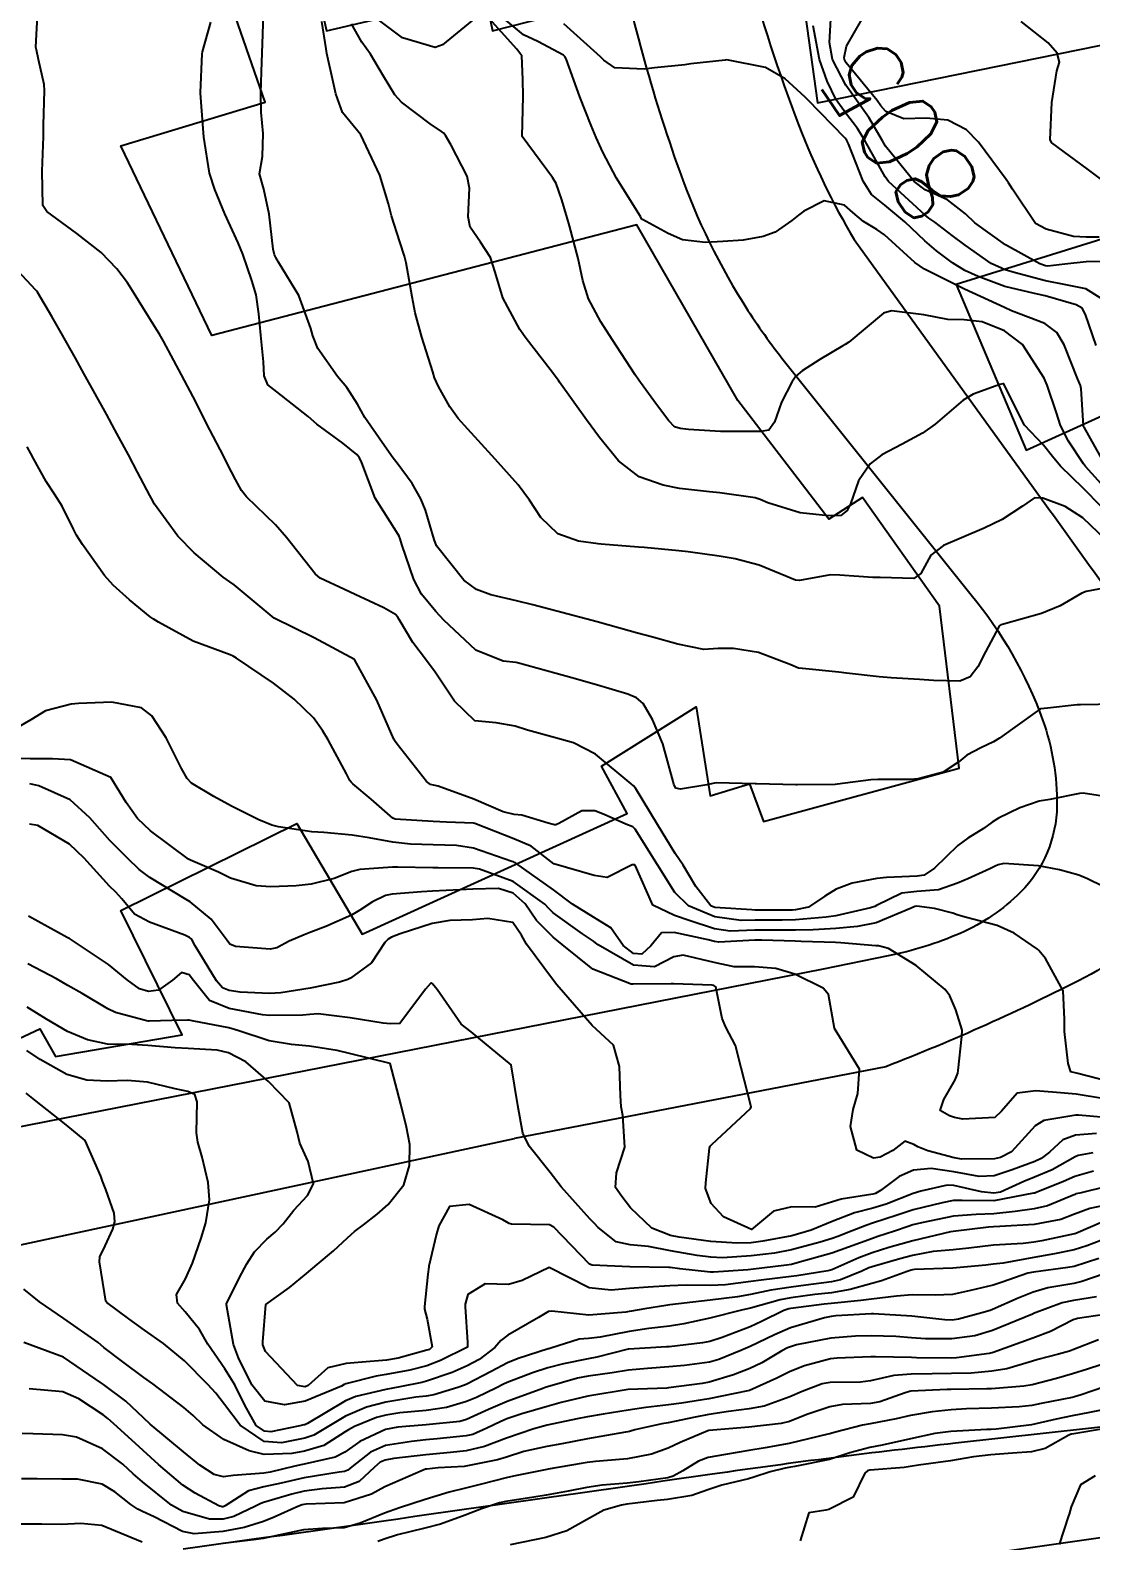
# Model space of a CAD drawing. Header units: metres. Extents: x 307586 to 320046, y 7427249 to 7434250.
# Drawn here: x 318493.7 to 318546.2, y 7430230.3 to 7430305.1 of the extents above; entities that cross this region are included whole.
import ezdxf
from ezdxf.enums import TextEntityAlignment as Align

# ---------------------------------------------------------------- set-up
doc = ezdxf.new("R2010")
doc.units = ezdxf.units.M
doc.header["$MEASUREMENT"] = 0
for name, color, linetype in [('Cotas', 45, 'Continuous'), ('Curvas de Nivel 1m', 11, 'Continuous'), ('Curvas de Nivel 5m', 15, 'Continuous'), ('Edificações', 30, 'Continuous'), ('Vias Primárias', 230, 'Continuous')]:
    doc.layers.add(name, color=color, linetype=linetype)
doc.styles.add('Style-STANDARD', font='STANDARD.shx')

msp = doc.modelspace()

# ---------------------------------------------------------------- linework, layer by layer
at = {"layer": 'Curvas de Nivel 1m', "flags": 128}
for points, elevation in [([(318547.678, 7430267.019), (318545.865, 7430267.314), (318545.681, 7430267.297), (318544.205, 7430266.988), (318543.677, 7430266.905), (318542.721, 7430266.582), (318541.668, 7430266.064), (318541.346, 7430265.873), (318540.921, 7430265.557), (318540.15, 7430265.073), (318539.654, 7430264.716), (318538.488, 7430263.587), (318537.981, 7430263.252), (318537.637, 7430263.199), (318536.114, 7430263.136), (318535.635, 7430263.081), (318534.411, 7430262.853), (318533.627, 7430262.557), (318533.061, 7430262.209), (318532.26, 7430261.66), (318531.611, 7430261.523), (318531.454, 7430261.514), (318529.611, 7430261.519), (318529.443, 7430261.525), (318527.612, 7430261.639), (318527.406, 7430261.722), (318526.678, 7430262.679), (318526.039, 7430263.736), (318525.649, 7430264.311), (318524.765, 7430265.749), (318523.681, 7430267.563), (318523.586, 7430267.666), (318523.463, 7430267.763), (318521.705, 7430269.243), (318520.606, 7430269.801), (318519.715, 7430270.056), (318518.325, 7430270.436), (318517.721, 7430270.622), (318516.778, 7430270.794), (318515.723, 7430270.892), (318514.713, 7430271.87), (318513.754, 7430273.299), (318513.327, 7430273.887), (318512.651, 7430274.777), (318511.972, 7430275.907), (318511.904, 7430276.029), (318511.785, 7430276.166), (318511.209, 7430276.495), (318509.795, 7430277.155), (318509.26, 7430277.401), (318508.064, 7430277.956), (318507.806, 7430278.167), (318506.395, 7430279.974), (318505.839, 7430280.598), (318504.402, 7430281.995), (318504.159, 7430282.3), (318503.861, 7430282.847), (318503.47, 7430283.615), (318503.266, 7430284.016), (318502.599, 7430285.316), (318502.237, 7430286.027), (318501.909, 7430286.667), (318501.194, 7430288.037), (318500.29, 7430289.704), (318500.093, 7430290.049), (318499.955, 7430290.284), (318499.274, 7430291.369), (318498.846, 7430292.067), (318498.507, 7430292.6), (318497.985, 7430293.293), (318497.213, 7430294.088), (318496.007, 7430295.038), (318494.512, 7430296.123), (318494.326, 7430296.425), (318494.286, 7430298.126), (318494.352, 7430299.842), (318494.356, 7430300.126), (318494.351, 7430300.401), (318494.404, 7430302.125), (318494.386, 7430302.415), (318494.108, 7430303.665), (318493.998, 7430304.131), (318493.972, 7430304.275), (318494.073, 7430306.131)], 797), ([(318546.963, 7430277.488), (318546.003, 7430277.295), (318545.8, 7430277.214), (318544.715, 7430276.59), (318543.79, 7430276.205), (318541.917, 7430275.681), (318541.784, 7430275.64), (318541.727, 7430275.607), (318541.689, 7430275.551), (318541.019, 7430274.309), (318540.646, 7430273.561), (318540.256, 7430273.065), (318539.752, 7430272.855), (318538.445, 7430272.897), (318537.753, 7430272.933), (318536.353, 7430273.015), (318535.755, 7430273.078), (318534.132, 7430273.261), (318533.758, 7430273.302), (318531.948, 7430273.479), (318531.76, 7430273.508), (318531.385, 7430273.674), (318529.769, 7430274.285), (318528.53, 7430274.468), (318527.77, 7430274.468), (318527.075, 7430274.422), (318525.773, 7430274.698), (318524.469, 7430275.06), (318523.778, 7430275.235), (318523.365, 7430275.352), (318521.783, 7430275.79), (318519.788, 7430276.328), (318518.602, 7430276.639), (318517.793, 7430276.838), (318516.508, 7430277.141), (318515.798, 7430277.402), (318515.178, 7430277.866), (318513.828, 7430279.555), (318513.701, 7430279.882), (318513.28, 7430281.321), (318513.051, 7430281.892), (318512.62, 7430282.658), (318511.87, 7430283.66), (318511.677, 7430283.912), (318511.128, 7430284.674), (318510.268, 7430285.926), (318509.909, 7430286.573), (318509.379, 7430287.4), (318508.92, 7430287.945), (318507.944, 7430289.345), (318507.69, 7430289.963), (318507.591, 7430290.33), (318507.009, 7430291.97), (318505.989, 7430293.61), (318505.855, 7430293.846), (318505.803, 7430293.983), (318505.724, 7430294.257), (318505.538, 7430295.987), (318505.273, 7430297.229), (318505.05, 7430297.995), (318505.201, 7430298.847), (318505.239, 7430299.993), (318505.142, 7430301.053), (318505.118, 7430301.995), (318505.156, 7430303.047), (318505.188, 7430303.994), (318505.222, 7430304.898), (318505.244, 7430305.993)], 799), ([(318515.937, 7430305.863), (318514.128, 7430304.385), (318513.765, 7430304.255), (318512.131, 7430304.724), (318510.55, 7430305.926)], 802), ([(318547.064, 7430282.289), (318545.981, 7430283.499), (318545.884, 7430283.623), (318545.126, 7430284.743), (318544.742, 7430285.517), (318544.544, 7430286.155), (318544.073, 7430287.528), (318543.928, 7430287.863), (318542.847, 7430289.541), (318541.959, 7430290.208), (318540.858, 7430290.667), (318539.965, 7430290.763), (318539.155, 7430290.772), (318537.967, 7430291.009), (318536.373, 7430291.212), (318535.968, 7430291.092), (318534.247, 7430289.646), (318534.069, 7430289.53), (318533.95, 7430289.463), (318532.807, 7430288.794), (318531.931, 7430288.235), (318531.629, 7430287.971), (318531.432, 7430287.675), (318530.919, 7430286.673), (318530.567, 7430285.683), (318530.293, 7430285.292), (318529.898, 7430285.222), (318529.432, 7430285.23), (318527.898, 7430285.223), (318526.302, 7430285.332), (318525.899, 7430285.367), (318525.617, 7430285.461), (318525.328, 7430285.749), (318524.721, 7430286.567), (318523.922, 7430287.661), (318523.846, 7430287.771), (318523.665, 7430288.034), (318522.525, 7430289.784), (318521.962, 7430290.664), (318521.356, 7430291.796), (318521.077, 7430292.709), (318520.838, 7430293.802), (318520.404, 7430295.421), (318520.293, 7430295.807), (318520.032, 7430296.697), (318519.744, 7430297.518), (318519.574, 7430297.817), (318518.073, 7430299.84), (318518.111, 7430301.84), (318518.105, 7430302.673), (318518.051, 7430303.841), (318517.797, 7430304.172), (318516.285, 7430305.859)], 802), ([(318547.008, 7430283.489), (318545.902, 7430285.443), (318545.88, 7430285.478), (318545.874, 7430285.5), (318545.759, 7430287.34), (318545.725, 7430287.503), (318545.582, 7430287.851), (318544.912, 7430289.516), (318544.561, 7430290.123), (318543.963, 7430290.572), (318542.305, 7430291.211), (318541.971, 7430291.366), (318541.574, 7430291.554), (318539.984, 7430292.279), (318538.621, 7430292.963), (318537.998, 7430293.274), (318537.525, 7430293.605), (318536.016, 7430294.962), (318535.634, 7430295.241), (318534.982, 7430295.636), (318534.452, 7430296.069), (318534.031, 7430296.442), (318533.036, 7430296.657), (318532.028, 7430296.141), (318531.754, 7430295.944), (318531.433, 7430295.676), (318530.601, 7430295.1), (318530.015, 7430294.885), (318529.02, 7430294.712), (318528.012, 7430294.637), (318527.147, 7430294.593), (318526.013, 7430294.725), (318525.3, 7430295.035), (318524.023, 7430295.73), (318523.987, 7430295.77), (318523.922, 7430295.873), (318522.741, 7430297.783), (318522.062, 7430299.071), (318521.734, 7430299.793), (318521.483, 7430300.391), (318520.918, 7430301.802), (318520.242, 7430303.687), (318520.179, 7430303.809), (318520.123, 7430303.868), (318518.845, 7430304.544), (318518.133, 7430304.879), (318516.954, 7430305.852)], 803), ([(318547.506, 7430271.713), (318545.736, 7430271.691), (318545.557, 7430271.68), (318544.09, 7430271.516), (318543.762, 7430271.49), (318543.732, 7430271.476), (318543.586, 7430271.377), (318541.718, 7430270.038), (318541.419, 7430269.85), (318540.795, 7430269.559), (318540.09, 7430269.184), (318539.702, 7430268.853), (318538.922, 7430268.354), (318537.689, 7430268.015), (318537.314, 7430267.978), (318535.688, 7430267.984), (318535.346, 7430267.965), (318533.685, 7430267.752), (318533.581, 7430267.745), (318531.684, 7430267.721), (318531.632, 7430267.723), (318529.684, 7430267.77), (318529.606, 7430267.77), (318527.684, 7430267.822), (318527.596, 7430267.81), (318527.217, 7430267.725), (318525.918, 7430267.5), (318525.681, 7430267.558), (318525.583, 7430267.741), (318525.544, 7430267.883), (318525.039, 7430269.747), (318524.518, 7430270.959), (318524.058, 7430271.757), (318523.737, 7430272.032), (318523.295, 7430272.212), (318521.746, 7430272.671), (318520.529, 7430273.024), (318519.754, 7430273.241), (318517.843, 7430273.757), (318517.762, 7430273.774), (318517.13, 7430273.846), (318515.768, 7430274.394), (318514.179, 7430275.876), (318513.787, 7430276.306), (318513.076, 7430277.171), (318512.694, 7430277.897), (318512.103, 7430279.632), (318512.021, 7430279.907), (318511.968, 7430280.042), (318511.836, 7430280.25), (318510.787, 7430281.921), (318510.118, 7430283.68), (318510.003, 7430283.929), (318509.875, 7430284.086), (318509.183, 7430284.641), (318507.897, 7430285.597), (318507.473, 7430285.964), (318505.915, 7430287.192), (318505.468, 7430287.536), (318505.277, 7430287.99), (318505.247, 7430288.677), (318505.121, 7430289.992), (318505.019, 7430291.05), (318504.888, 7430291.996), (318504.681, 7430292.701), (318504.225, 7430294.007), (318504.001, 7430294.571), (318503.335, 7430296.017), (318502.834, 7430297.223), (318502.579, 7430298.025), (318502.29, 7430299.807), (318502.275, 7430300.028), (318502.137, 7430301.985), (318502.134, 7430302.03), (318502.206, 7430303.935), (318502.226, 7430304.029), (318502.65, 7430305.51)], 798), ([(318546.772, 7430281.491), (318545.867, 7430282.423), (318544.732, 7430283.517), (318544.348, 7430283.984), (318543.893, 7430284.545), (318542.96, 7430285.539), (318541.962, 7430287.51), (318541.946, 7430287.55), (318541.923, 7430287.582), (318541.882, 7430287.592), (318541.724, 7430287.552), (318540.41, 7430287.073), (318539.915, 7430286.776), (318538.533, 7430285.591), (318537.898, 7430285.139), (318536.898, 7430284.604), (318535.887, 7430284.067), (318535.301, 7430283.629), (318534.724, 7430282.784), (318534.338, 7430281.635), (318534.173, 7430281.313), (318533.847, 7430281.067), (318533.24, 7430281.042), (318531.848, 7430281.191), (318530.242, 7430281.686), (318529.855, 7430281.859), (318529.617, 7430281.933), (318527.86, 7430282.192), (318527.352, 7430282.233), (318525.863, 7430282.409), (318525.055, 7430282.563), (318523.871, 7430282.975), (318522.848, 7430283.78), (318521.894, 7430284.936), (318521.252, 7430285.797), (318519.921, 7430287.666), (318519.86, 7430287.748), (318519.817, 7430287.812), (318519.452, 7430288.295), (318518.269, 7430289.835), (318518.133, 7430290.016), (318517.957, 7430290.276), (318517.117, 7430291.849), (318516.724, 7430293.12), (318516.498, 7430293.855), (318516.01, 7430294.604), (318515.496, 7430295.346), (318515.389, 7430295.87), (318515.453, 7430297.284), (318515.342, 7430297.871), (318514.542, 7430299.406), (318514.273, 7430299.887), (318514.194, 7430300.008), (318514.075, 7430300.097), (318513.512, 7430300.462), (318512.089, 7430301.546), (318511.753, 7430301.913), (318511.197, 7430302.828), (318510.546, 7430303.926), (318510.129, 7430304.523), (318509.617, 7430305.42)], 801), ([(318546.504, 7430289.494), (318545.968, 7430291.03), (318545.81, 7430291.342), (318545.515, 7430291.507), (318543.979, 7430291.945), (318543.45, 7430292.066), (318541.986, 7430292.413), (318540.653, 7430292.903), (318539.998, 7430293.211), (318539.394, 7430293.579), (318538.601, 7430294.183), (318538.014, 7430294.676), (318537.033, 7430295.61), (318536.031, 7430296.434), (318535.369, 7430296.963), (318534.957, 7430297.636), (318534.235, 7430299.483), (318534.151, 7430299.649), (318534.123, 7430299.699), (318534.074, 7430299.758), (318532.208, 7430301.669), (318532.095, 7430301.79), (318531.095, 7430302.693), (318530.116, 7430303.257), (318528.207, 7430303.633), (318528.122, 7430303.631), (318526.418, 7430303.438), (318526.118, 7430303.4), (318524.626, 7430303.252), (318524.114, 7430303.179), (318522.662, 7430303.237), (318522.12, 7430303.624), (318521.941, 7430303.792), (318520.139, 7430305.424)], 804), ([(318547.814, 7430293.673), (318546.004, 7430293.63), (318544.959, 7430293.516), (318544.115, 7430293.414), (318544.001, 7430293.427), (318543.707, 7430293.533), (318542.012, 7430294.467), (318540.487, 7430295.565), (318540.027, 7430296.011), (318539.147, 7430296.696), (318538.039, 7430297.195), (318537.489, 7430297.606), (318536.069, 7430299.365), (318535.911, 7430299.622), (318535.237, 7430300.786), (318534.634, 7430301.642), (318534.104, 7430302.383), (318533.448, 7430303.657), (318533.29, 7430304.5), (318533.355, 7430305.658)], 806), ([(318546.65, 7430294.86), (318546.017, 7430294.861), (318545.387, 7430294.88), (318544.02, 7430295.256), (318543.492, 7430295.535), (318542.354, 7430297.233), (318542.161, 7430297.549), (318542.045, 7430297.716), (318540.668, 7430299.564), (318540.079, 7430300.166), (318539.157, 7430300.658), (318538.084, 7430300.751), (318536.982, 7430300.713), (318536.087, 7430301.073), (318535.836, 7430301.369), (318535.649, 7430301.627), (318534.121, 7430303.49), (318534.032, 7430303.651), (318534.012, 7430303.763), (318534.13, 7430304.31), (318534.89, 7430305.639)], 807), ([(318547.042, 7430297.49), (318546.054, 7430298.237), (318544.301, 7430299.527), (318544.218, 7430299.672), (318544.312, 7430301.527), (318544.551, 7430303.089), (318544.68, 7430303.522), (318544.58, 7430303.976), (318544.132, 7430304.482), (318542.785, 7430305.544)], 808), ([(318547.625, 7430262.303), (318546.068, 7430263.064), (318545.639, 7430263.237), (318544.692, 7430263.51), (318543.645, 7430263.713), (318541.927, 7430263.827), (318541.645, 7430263.757), (318541.503, 7430263.693), (318541.231, 7430263.554), (318540.139, 7430263.061), (318539.632, 7430262.851), (318538.693, 7430262.518), (318537.625, 7430262.437), (318536.883, 7430262.348), (318535.615, 7430261.738), (318535.538, 7430261.696), (318535.327, 7430261.623), (318533.609, 7430261.227), (318533.123, 7430261.162), (318531.607, 7430261.03), (318530.943, 7430261.013), (318529.606, 7430261.012), (318528.911, 7430261.006), (318527.608, 7430261.179), (318526.316, 7430261.733), (318525.623, 7430262.388), (318524.766, 7430263.749), (318523.661, 7430265.521), (318523.542, 7430265.643), (318523.21, 7430265.767), (318522.131, 7430266.246), (318521.669, 7430266.43), (318521.028, 7430266.437), (318519.884, 7430265.808), (318519.734, 7430265.737), (318519.662, 7430265.745), (318519.61, 7430265.758), (318519.361, 7430265.815), (318518.056, 7430266.223), (318517.667, 7430266.248), (318517.133, 7430266.381), (318515.674, 7430267.015), (318513.9, 7430267.659), (318513.681, 7430267.7), (318513.534, 7430267.735), (318513.335, 7430267.885), (318511.876, 7430269.742), (318511.748, 7430269.909), (318511.736, 7430269.932), (318511.714, 7430269.987), (318510.86, 7430271.919), (318509.753, 7430273.93), (318507.769, 7430275.01), (318505.783, 7430275.98), (318503.799, 7430277.622), (318503.578, 7430277.781), (318503.26, 7430278.008), (318501.821, 7430279.214), (318501.002, 7430280.038), (318499.849, 7430281.634), (318499.7, 7430281.901), (318499.617, 7430282.054), (318499.017, 7430283.215), (318498.565, 7430284.07), (318497.891, 7430285.317), (318497.468, 7430286.084), (318496.913, 7430287.09), (318496.357, 7430288.096), (318495.934, 7430288.853), (318495.221, 7430290.111), (318494.762, 7430290.919), (318494.062, 7430292.129), (318494.021, 7430292.177), (318493.974, 7430292.223), (318492.176, 7430294.148)], 796), ([(318546.811, 7430252.179), (318545.506, 7430252.393), (318544.54, 7430252.477), (318543.508, 7430252.553), (318542.593, 7430252.448), (318541.814, 7430251.545), (318541.49, 7430251.24), (318539.904, 7430251.151), (318539.49, 7430251.236), (318539.239, 7430251.323), (318538.768, 7430251.581), (318538.956, 7430252.123), (318539.516, 7430253.105), (318539.647, 7430253.442), (318539.664, 7430253.569), (318539.851, 7430255.256), (318539.859, 7430255.567), (318539.553, 7430256.581), (318539.257, 7430257.272), (318539.027, 7430257.578), (318537.58, 7430258.766), (318536.209, 7430259.614), (318535.715, 7430259.74), (318535.594, 7430259.752), (318533.856, 7430259.898), (318533.596, 7430259.908), (318531.889, 7430259.958), (318531.596, 7430259.97), (318529.939, 7430260.029), (318529.596, 7430260.029), (318527.803, 7430259.925), (318527.595, 7430259.952), (318527.285, 7430260.034), (318525.6, 7430260.399), (318524.965, 7430260.38), (318524.443, 7430259.751), (318524.004, 7430259.339), (318523.587, 7430259.357), (318523.073, 7430259.768), (318522.464, 7430260.639), (318521.607, 7430261.167), (318520.557, 7430261.801), (318519.624, 7430262.526), (318517.754, 7430263.838), (318517.684, 7430263.88), (318517.643, 7430263.898), (318517.557, 7430263.928), (318515.65, 7430264.577), (318514.81, 7430264.71), (318513.652, 7430264.747), (318512.542, 7430264.787), (318511.653, 7430264.882), (318510.486, 7430265.09), (318509.652, 7430265.219), (318508.245, 7430265.36), (318507.655, 7430265.399), (318505.999, 7430265.635), (318505.659, 7430265.729), (318505.017, 7430265.986), (318503.67, 7430266.667), (318502.799, 7430267.138), (318501.681, 7430267.809), (318501.464, 7430268.032), (318501.196, 7430268.529), (318500.427, 7430270.043), (318499.724, 7430271.147), (318499.209, 7430271.539), (318497.73, 7430271.811), (318496.083, 7430271.743), (318495.729, 7430271.711), (318494.447, 7430271.392), (318493.721, 7430270.94), (318492.351, 7430270.14)], 794), ([(318547.49, 7430251.196), (318545.635, 7430251.355), (318545.491, 7430251.355), (318543.911, 7430251.094), (318543.486, 7430250.82), (318542.308, 7430249.537), (318541.759, 7430249.255), (318541.467, 7430249.188), (318539.852, 7430249.181), (318539.468, 7430249.239), (318538.168, 7430249.59), (318537.669, 7430249.791), (318537.476, 7430249.903), (318537.023, 7430250.059), (318536.431, 7430249.61), (318535.808, 7430249.276), (318535.467, 7430249.217), (318534.641, 7430249.628), (318534.331, 7430250.785), (318534.458, 7430251.63), (318534.701, 7430252.432), (318534.775, 7430253.627), (318533.543, 7430255.64), (318533.249, 7430257.333), (318532.983, 7430257.649), (318531.573, 7430258.337), (318530.629, 7430258.628), (318529.578, 7430258.702), (318528.578, 7430258.705), (318527.581, 7430258.912), (318526.038, 7430259.284), (318525.585, 7430259.194), (318524.617, 7430258.71), (318523.578, 7430258.781), (318521.834, 7430259.786), (318521.7, 7430259.895), (318521.595, 7430259.976), (318521.06, 7430260.334), (318519.609, 7430261.379), (318519.391, 7430261.594), (318519.185, 7430261.816), (318517.629, 7430262.929), (318515.946, 7430263.549), (318515.639, 7430263.585), (318513.908, 7430263.608), (318513.639, 7430263.612), (318511.904, 7430263.641), (318511.639, 7430263.64), (318510.024, 7430263.531), (318509.628, 7430263.431), (318508.759, 7430263.078), (318507.621, 7430262.791), (318506.868, 7430262.72), (318505.62, 7430262.674), (318504.889, 7430262.718), (318503.624, 7430263.093), (318503.015, 7430263.397), (318501.632, 7430263.981), (318501.536, 7430264.031), (318499.654, 7430265.436), (318499.003, 7430266.06), (318498.45, 7430266.847), (318497.683, 7430268.08), (318495.696, 7430268.962), (318494.793, 7430269.012), (318493.696, 7430269.009), (318492.799, 7430269.031)], 793), ([(318546.52, 7430250.452), (318545.482, 7430250.359), (318544.846, 7430250.139), (318544.195, 7430249.513), (318543.784, 7430249.201), (318543.466, 7430249.062), (318542.349, 7430248.647), (318541.455, 7430248.341), (318540.703, 7430248.308), (318539.458, 7430248.554), (318538.334, 7430248.713), (318537.458, 7430248.625), (318536.745, 7430248.316), (318535.818, 7430247.616), (318535.579, 7430247.481), (318535.441, 7430247.446), (318533.875, 7430247.199), (318533.437, 7430247.064), (318532.579, 7430246.797), (318531.434, 7430246.812), (318530.518, 7430246.593), (318529.423, 7430245.69), (318528.035, 7430246.317), (318527.435, 7430246.978), (318527.153, 7430247.723), (318527.171, 7430247.999), (318527.356, 7430249.721), (318527.382, 7430249.812), (318527.475, 7430249.912), (318529.38, 7430251.692), (318529.413, 7430251.773), (318528.923, 7430253.699), (318528.637, 7430254.806), (318528.16, 7430255.711), (318527.972, 7430256.138), (318527.66, 7430257.719), (318527.564, 7430257.785), (318527.483, 7430257.802), (318525.565, 7430257.859), (318525.45, 7430257.856), (318523.564, 7430257.844), (318523.474, 7430257.852), (318521.575, 7430258.593), (318520.048, 7430259.805), (318519.597, 7430260.179), (318518.775, 7430260.993), (318518.215, 7430261.831), (318517.621, 7430262.354), (318516.894, 7430262.577), (318515.623, 7430262.553), (318514.973, 7430262.516), (318513.622, 7430262.453), (318513.088, 7430262.421), (318511.619, 7430262.3), (318511.297, 7430262.233), (318510.654, 7430261.92), (318510.025, 7430261.509), (318509.606, 7430261.257), (318508.348, 7430260.696), (318507.597, 7430260.413), (318507.265, 7430260.294), (318506.526, 7430259.971), (318505.914, 7430259.651), (318505.587, 7430259.571), (318503.867, 7430259.718), (318503.59, 7430259.828), (318503.458, 7430260.002), (318502.663, 7430261.073), (318501.612, 7430261.919), (318501.423, 7430262.032), (318499.624, 7430263.134), (318499.099, 7430263.53), (318498.526, 7430264.067), (318497.646, 7430264.97), (318496.654, 7430266.09), (318495.672, 7430266.978), (318494.117, 7430267.677), (318493.679, 7430267.769)], 792), ([(318546.339, 7430249.491), (318545.617, 7430249.352), (318545.47, 7430249.297), (318544.319, 7430248.652), (318543.454, 7430248.281), (318542.915, 7430248.064), (318541.757, 7430247.545), (318541.442, 7430247.488), (318540.824, 7430247.556), (318539.447, 7430247.871), (318539.13, 7430247.892), (318537.811, 7430247.594), (318537.442, 7430247.466), (318536.104, 7430246.946), (318535.434, 7430246.746), (318534.539, 7430246.522), (318533.427, 7430246.093), (318532.386, 7430245.656), (318531.42, 7430245.368), (318529.996, 7430245.105), (318529.416, 7430245.037), (318528.725, 7430245.009), (318527.417, 7430245.092), (318525.853, 7430245.302), (318525.419, 7430245.39), (318524.483, 7430245.749), (318523.433, 7430246.764), (318522.997, 7430247.325), (318522.691, 7430247.771), (318522.734, 7430248.49), (318523.159, 7430249.765), (318523.061, 7430251.339), (318522.98, 7430251.768), (318522.941, 7430252.329), (318522.894, 7430253.769), (318522.584, 7430254.824), (318521.543, 7430255.79), (318519.789, 7430257.808), (318519.567, 7430258.099), (318518.286, 7430259.83), (318518.028, 7430260.265), (318517.603, 7430260.898), (318516.366, 7430261.092), (318515.605, 7430261.04), (318514.48, 7430260.995), (318513.603, 7430260.844), (318512.024, 7430260.331), (318511.595, 7430260.168), (318511.426, 7430260.08), (318511.271, 7430259.913), (318510.598, 7430258.899), (318509.566, 7430258.141), (318509.426, 7430258.071), (318509.023, 7430257.938), (318507.56, 7430257.639), (318506.112, 7430257.42), (318505.557, 7430257.388), (318504.096, 7430257.456), (318503.558, 7430257.529), (318503.221, 7430257.667), (318502.924, 7430258.01), (318501.871, 7430259.743), (318501.713, 7430260.028), (318501.662, 7430260.098), (318501.594, 7430260.154), (318501.358, 7430260.27), (318499.602, 7430260.913), (318498.853, 7430261.309), (318498.226, 7430262.071), (318497.935, 7430262.395), (318497.619, 7430262.695), (318496.365, 7430264.093), (318495.643, 7430264.785), (318494.067, 7430265.705), (318493.658, 7430265.777)], 791), ([(318547.102, 7430247.829), (318545.695, 7430247.497), (318545.493, 7430247.449), (318545.442, 7430247.429), (318544.091, 7430246.859), (318543.435, 7430246.713), (318542.488, 7430246.589), (318541.432, 7430246.465), (318540.559, 7430246.431), (318539.431, 7430246.346), (318537.855, 7430246.022), (318537.426, 7430245.914), (318537.19, 7430245.838), (318536.52, 7430245.609), (318535.696, 7430245.341), (318535.419, 7430245.251), (318534.235, 7430244.812), (318533.412, 7430244.515), (318531.808, 7430244.065), (318531.406, 7430243.962), (318531.162, 7430243.916), (318529.403, 7430243.706), (318529.26, 7430243.692), (318527.543, 7430243.576), (318527.401, 7430243.575), (318525.874, 7430243.735), (318525.404, 7430243.802), (318525.34, 7430243.804), (318523.404, 7430243.833), (318521.533, 7430243.917), (318521.405, 7430243.969), (318519.637, 7430245.808), (318519.424, 7430245.926), (318517.544, 7430245.958), (318517.424, 7430245.981), (318517.108, 7430246.161), (318515.434, 7430246.921), (318514.474, 7430246.828), (318513.943, 7430245.875), (318513.824, 7430245.471), (318513.448, 7430243.88), (318513.438, 7430243.844), (318513.397, 7430243.48), (318513.221, 7430241.882), (318513.228, 7430241.738), (318513.367, 7430241.248), (318513.601, 7430239.878), (318513.479, 7430239.751), (318513.35, 7430239.703), (318511.931, 7430239.315), (318511.343, 7430239.224), (318510.144, 7430239.119), (318509.34, 7430239.052), (318508.441, 7430238.839), (318507.471, 7430237.958), (318507.322, 7430237.9), (318506.933, 7430237.964), (318505.348, 7430239.65), (318505.225, 7430239.981), (318505.212, 7430240.123), (318505.373, 7430241.98), (318506.538, 7430242.812), (318507.388, 7430243.513), (318507.904, 7430243.952), (318508.712, 7430244.632), (318509.413, 7430245.28), (318509.761, 7430245.583), (318510.208, 7430245.922), (318510.888, 7430246.455), (318511.433, 7430246.923), (318512.2, 7430247.899), (318512.486, 7430248.866), (318512.507, 7430249.894), (318512.339, 7430250.755), (318512.064, 7430251.901), (318511.523, 7430253.91), (318509.52, 7430254.417), (318508.91, 7430254.551), (318507.525, 7430254.774), (318506.635, 7430254.86), (318505.529, 7430255.038), (318503.983, 7430255.549), (318503.538, 7430255.682), (318501.712, 7430256.027), (318501.571, 7430256.057), (318501.543, 7430256.067), (318501.506, 7430256.068), (318500.714, 7430256.038), (318499.582, 7430256.01), (318499.542, 7430256.015), (318499.341, 7430256.053), (318497.921, 7430256.448), (318497.548, 7430256.615), (318496.266, 7430257.382), (318495.56, 7430257.778), (318494.992, 7430258.106), (318493.574, 7430258.844)], 789), ([(318547.438, 7430246.996), (318546.19, 7430246.738), (318545.432, 7430246.449), (318544.748, 7430246.188), (318543.427, 7430245.937), (318541.725, 7430245.845), (318541.426, 7430245.824), (318541.173, 7430245.805), (318539.423, 7430245.595), (318539.293, 7430245.572), (318537.418, 7430245.127), (318536.236, 7430244.79), (318535.412, 7430244.538), (318534.746, 7430244.29), (318533.403, 7430243.696), (318533.215, 7430243.643), (318531.668, 7430243.397), (318531.398, 7430243.361), (318529.901, 7430243.179), (318529.394, 7430243.109), (318528.145, 7430242.955), (318527.391, 7430242.916), (318526.195, 7430242.928), (318525.39, 7430242.906), (318524.311, 7430242.829), (318523.388, 7430242.759), (318522.481, 7430242.679), (318521.388, 7430242.8), (318519.403, 7430243.81), (318518.06, 7430243.163), (318517.39, 7430242.967), (318516.238, 7430243.004), (318515.382, 7430242.471), (318515.251, 7430241.985), (318515.24, 7430241.861), (318515.355, 7430240.11), (318515.366, 7430239.86), (318514.024, 7430239.192), (318513.339, 7430238.938), (318512.506, 7430238.722), (318511.332, 7430238.508), (318510.826, 7430238.42), (318509.324, 7430238.035), (318509.251, 7430238.004), (318509.121, 7430237.933), (318507.315, 7430237.192), (318506.286, 7430236.998), (318505.315, 7430237.18), (318504.681, 7430237.986), (318504.01, 7430239.327), (318503.769, 7430239.996), (318503.415, 7430241.957), (318503.421, 7430242), (318504.063, 7430243.317), (318504.432, 7430243.99), (318504.807, 7430244.58), (318505.411, 7430245.214), (318505.829, 7430245.564), (318506.219, 7430245.972), (318506.751, 7430246.646), (318507.437, 7430247.378), (318507.726, 7430247.956), (318507.459, 7430249.058), (318507.055, 7430249.964), (318506.922, 7430250.522), (318506.531, 7430251.97), (318505.503, 7430253.028), (318504.377, 7430253.991), (318503.52, 7430254.448), (318502.952, 7430254.578), (318501.522, 7430254.66), (318500.869, 7430254.69), (318499.524, 7430254.814), (318498.728, 7430254.859), (318497.525, 7430254.879), (318496.529, 7430255.089), (318495.534, 7430255.506), (318494.509, 7430256.11), (318493.549, 7430256.7)], 788), ([(318546.837, 7430246.077), (318545.493, 7430245.499), (318545.446, 7430245.477), (318545.423, 7430245.472), (318543.805, 7430245.13), (318543.418, 7430245.057), (318542.881, 7430244.991), (318541.417, 7430244.911), (318540.204, 7430244.773), (318539.414, 7430244.687), (318538.429, 7430244.6), (318537.411, 7430244.405), (318536.781, 7430244.234), (318535.405, 7430243.841), (318535.242, 7430243.784), (318534.898, 7430243.625), (318533.832, 7430243.2), (318533.395, 7430243.105), (318532.118, 7430242.933), (318531.39, 7430242.84), (318530.384, 7430242.684), (318529.385, 7430242.474), (318528.728, 7430242.354), (318527.38, 7430242.189), (318526.956, 7430242.147), (318525.376, 7430241.952), (318525.193, 7430241.925), (318524.15, 7430241.752), (318523.489, 7430241.641), (318523.372, 7430241.623), (318523.201, 7430241.593), (318521.37, 7430241.453), (318519.533, 7430241.646), (318519.371, 7430241.628), (318518.88, 7430241.329), (318517.359, 7430240.457), (318517.013, 7430240.186), (318516.717, 7430239.846), (318515.942, 7430239.256), (318515.339, 7430238.933), (318514.599, 7430238.602), (318513.327, 7430238.174), (318513.096, 7430238.114), (318512.003, 7430237.9), (318511.321, 7430237.767), (318509.824, 7430237.419), (318509.316, 7430237.206), (318507.424, 7430236.078), (318507.304, 7430236.02), (318507.256, 7430236.008), (318507.059, 7430235.962), (318505.608, 7430235.667), (318505.299, 7430235.693), (318504.897, 7430235.984), (318504.32, 7430236.982), (318503.827, 7430237.995), (318503.335, 7430238.791), (318502.501, 7430240.013), (318502.078, 7430240.737), (318501.369, 7430241.609), (318500.995, 7430242.034), (318500.949, 7430242.462), (318501.385, 7430243.248), (318501.734, 7430244.025), (318502.164, 7430245.266), (318502.401, 7430246.015), (318502.584, 7430247.163), (318502.503, 7430248.014), (318502.211, 7430249.269), (318502.006, 7430250.022), (318501.938, 7430250.484), (318501.97, 7430252.023), (318501.845, 7430252.374), (318501.498, 7430252.527), (318500.881, 7430252.654), (318499.502, 7430252.986), (318498.508, 7430253.07), (318497.503, 7430253.039), (318496.504, 7430253.088), (318495.506, 7430253.362), (318494.193, 7430254.113), (318493.519, 7430254.556)], 787), ([(318547.422, 7430245.41), (318546.037, 7430244.874), (318545.415, 7430244.675), (318544.445, 7430244.478), (318543.411, 7430244.296), (318541.894, 7430244.029), (318541.407, 7430243.965), (318541.032, 7430243.929), (318539.405, 7430243.767), (318537.508, 7430243.702), (318537.404, 7430243.687), (318537.336, 7430243.668), (318537.138, 7430243.603), (318535.865, 7430243.147), (318535.394, 7430243.006), (318534.311, 7430242.709), (318533.387, 7430242.56), (318532.571, 7430242.466), (318531.383, 7430242.311), (318530.846, 7430242.21), (318529.374, 7430241.788), (318529.294, 7430241.771), (318528.938, 7430241.697), (318527.369, 7430241.289), (318526.081, 7430241.018), (318525.365, 7430240.908), (318524.336, 7430240.777), (318523.362, 7430240.639), (318521.931, 7430240.354), (318521.358, 7430240.29), (318520.894, 7430240.259), (318519.488, 7430239.809), (318519.383, 7430239.779), (318519.352, 7430239.771), (318517.873, 7430239.304), (318517.341, 7430239.078), (318516.532, 7430238.651), (318515.325, 7430238.029), (318515.207, 7430237.979), (318514.876, 7430237.864), (318513.696, 7430237.5), (318513.318, 7430237.436), (318512.807, 7430237.376), (318511.315, 7430237.129), (318510.351, 7430236.881), (318509.308, 7430236.443), (318508.489, 7430235.942), (318507.754, 7430235.495), (318507.294, 7430235.344), (318506.138, 7430235.124), (318505.291, 7430235.19), (318504.094, 7430235.992), (318503.313, 7430237.018), (318502.892, 7430237.579), (318502.487, 7430238.013), (318501.34, 7430239.188), (318500.303, 7430240.041), (318499.36, 7430240.71), (318498.574, 7430241.271), (318497.493, 7430242.078), (318497.441, 7430242.147), (318497.378, 7430242.55), (318497.129, 7430244.083), (318497.149, 7430244.33), (318497.405, 7430244.879), (318497.792, 7430245.7), (318497.89, 7430246.073), (318497.846, 7430246.492), (318497.439, 7430247.674), (318497.276, 7430248.082), (318497.199, 7430248.33), (318496.422, 7430250.091), (318495.481, 7430250.874), (318493.911, 7430252.116), (318493.496, 7430252.437)], 786), ([(318546.897, 7430243.485), (318545.788, 7430243.106), (318545.396, 7430243.022), (318544.105, 7430242.8), (318543.389, 7430242.587), (318542.634, 7430242.281), (318541.376, 7430241.722), (318541.252, 7430241.674), (318540.845, 7430241.555), (318539.69, 7430241.247), (318539.369, 7430241.2), (318539.004, 7430241.21), (318537.371, 7430241.399), (318535.474, 7430241.517), (318535.372, 7430241.519), (318533.602, 7430241.407), (318533.37, 7430241.381), (318533.041, 7430241.316), (318531.364, 7430240.813), (318530.562, 7430240.477), (318529.355, 7430239.894), (318528.908, 7430239.697), (318527.81, 7430239.249), (318527.344, 7430239.124), (318526.115, 7430238.959), (318525.34, 7430238.878), (318524.284, 7430238.805), (318523.337, 7430238.714), (318522.518, 7430238.589), (318521.332, 7430238.417), (318520.809, 7430238.317), (318519.324, 7430237.891), (318519.263, 7430237.872), (318519.097, 7430237.813), (318517.316, 7430237.167), (318516.391, 7430236.771), (318515.307, 7430236.274), (318514.984, 7430236.185), (318513.304, 7430236.006), (318511.901, 7430235.901), (318511.301, 7430235.775), (318510.026, 7430235.189), (318509.284, 7430234.652), (318508.81, 7430234.407), (318507.275, 7430234.067), (318507.184, 7430234.051), (318506.809, 7430233.965), (318505.58, 7430233.667), (318505.269, 7430233.625), (318503.755, 7430233.508), (318503.267, 7430233.443), (318502.809, 7430233.548), (318502.098, 7430234.018), (318501.283, 7430234.672), (318499.639, 7430236.047), (318499.306, 7430236.361), (318498.434, 7430237.183), (318497.322, 7430238.007), (318497.219, 7430238.081), (318495.342, 7430239.37), (318493.377, 7430240.096)], 784), ([(318546.516, 7430242.359), (318545.383, 7430242.179), (318544.828, 7430242.059), (318543.401, 7430241.52), (318543.381, 7430241.512), (318543.354, 7430241.501), (318541.364, 7430240.686), (318540.493, 7430240.427), (318539.36, 7430240.274), (318538.044, 7430240.274), (318537.36, 7430240.328), (318536.586, 7430240.383), (318535.361, 7430240.423), (318534.579, 7430240.409), (318533.36, 7430240.299), (318531.666, 7430239.975), (318531.355, 7430239.884), (318531.205, 7430239.821), (318530.938, 7430239.674), (318529.939, 7430239.089), (318529.34, 7430238.801), (318528.545, 7430238.491), (318527.329, 7430238.131), (318526.989, 7430238.062), (318525.324, 7430237.837), (318525.238, 7430237.827), (318523.323, 7430237.76), (318521.319, 7430237.433), (318520.007, 7430237.113), (318519.314, 7430236.926), (318518.044, 7430236.563), (318517.308, 7430236.306), (318516.983, 7430236.167), (318516.322, 7430235.85), (318515.619, 7430235.538), (318515.299, 7430235.461), (318513.853, 7430235.319), (318513.297, 7430235.263), (318512.591, 7430235.189), (318511.289, 7430234.98), (318510.545, 7430234.656), (318509.626, 7430233.926), (318509.434, 7430233.766), (318509.271, 7430233.705), (318509.009, 7430233.673), (318507.267, 7430233.381), (318506.121, 7430233.115), (318505.262, 7430232.938), (318504.51, 7430232.738), (318503.357, 7430231.999), (318503.292, 7430231.96), (318503.252, 7430231.952), (318503.202, 7430231.951), (318503.047, 7430232.003), (318501.864, 7430232.625), (318501.263, 7430233.028), (318500.058, 7430234.042), (318499.283, 7430234.732), (318497.82, 7430236.072), (318497.548, 7430236.319), (318497.307, 7430236.508), (318496.111, 7430237.296), (318495.318, 7430237.64), (318493.636, 7430237.8)], 783), ([(318546.925, 7430241.484), (318545.586, 7430241.283), (318545.37, 7430241.209), (318544.235, 7430240.641), (318543.361, 7430240.306), (318541.407, 7430239.603), (318541.353, 7430239.581), (318541.328, 7430239.575), (318541.196, 7430239.552), (318539.586, 7430239.331), (318539.349, 7430239.319), (318537.607, 7430239.338), (318537.349, 7430239.347), (318535.58, 7430239.387), (318535.349, 7430239.385), (318533.669, 7430239.316), (318533.348, 7430239.279), (318532.058, 7430238.943), (318531.338, 7430238.649), (318530.687, 7430238.322), (318529.323, 7430237.713), (318529.308, 7430237.705), (318529.246, 7430237.691), (318527.319, 7430237.302), (318525.969, 7430237.081), (318525.315, 7430236.998), (318524.193, 7430236.872), (318523.313, 7430236.745), (318522.078, 7430236.545), (318521.309, 7430236.413), (318520.797, 7430236.306), (318519.305, 7430235.993), (318518.647, 7430235.82), (318517.298, 7430235.344), (318516.206, 7430234.939), (318515.292, 7430234.724), (318514.516, 7430234.642), (318513.289, 7430234.528), (318511.713, 7430234.337), (318511.278, 7430234.26), (318511.034, 7430234.155), (318510.759, 7430233.915), (318509.988, 7430233.2), (318509.263, 7430232.926), (318508.155, 7430232.839), (318507.261, 7430232.723), (318506.65, 7430232.576), (318505.255, 7430232.172), (318505.115, 7430232.12), (318504.855, 7430231.984), (318503.777, 7430231.465), (318503.246, 7430231.341), (318502.571, 7430231.335), (318501.25, 7430231.711), (318500.697, 7430232.036), (318499.264, 7430233.182), (318498.791, 7430233.58), (318498.275, 7430234.065), (318497.284, 7430234.83), (318495.985, 7430235.401), (318495.294, 7430235.518), (318493.839, 7430235.57), (318493.295, 7430235.588)], 782), ([(318546.623, 7430240.224), (318545.355, 7430239.729), (318545.191, 7430239.666), (318544.64, 7430239.507), (318543.618, 7430239.249), (318543.348, 7430239.168), (318542.087, 7430238.793), (318541.34, 7430238.668), (318540.32, 7430238.578), (318539.338, 7430238.547), (318538.38, 7430238.541), (318537.337, 7430238.53), (318536.487, 7430238.457), (318535.332, 7430238.195), (318534.827, 7430238.128), (318533.33, 7430238.113), (318532.938, 7430238.037), (318531.936, 7430237.661), (318531.32, 7430237.406), (318530.059, 7430236.939), (318529.314, 7430236.802), (318528.284, 7430236.677), (318527.311, 7430236.516), (318526.646, 7430236.391), (318525.307, 7430236.118), (318524.994, 7430236.055), (318523.643, 7430235.757), (318523.379, 7430235.682), (318523.302, 7430235.667), (318523.19, 7430235.649), (318521.298, 7430235.313), (318520.029, 7430235.07), (318519.294, 7430234.931), (318518.149, 7430234.685), (318517.289, 7430234.416), (318516.849, 7430234.282), (318515.284, 7430233.965), (318515.19, 7430233.955), (318513.903, 7430233.874), (318513.344, 7430233.817), (318513.282, 7430233.808), (318513.164, 7430233.764), (318511.263, 7430232.945), (318510.601, 7430232.575), (318509.255, 7430232.153), (318507.374, 7430232.078), (318507.254, 7430232.067), (318507.169, 7430232.045), (318506.952, 7430231.963), (318505.787, 7430231.435), (318505.245, 7430231.23), (318504.299, 7430230.933), (318503.24, 7430230.729), (318501.825, 7430230.608), (318501.24, 7430230.719), (318499.832, 7430231.459), (318499.25, 7430231.716), (318499.023, 7430231.826), (318498.682, 7430232.059), (318497.879, 7430232.691), (318497.263, 7430233.08), (318496.032, 7430233.326), (318495.265, 7430233.32), (318494.046, 7430233.332), (318493.265, 7430233.342)], 781), ([(318546.916, 7430237.897), (318545.757, 7430237.496), (318545.427, 7430237.394), (318545.322, 7430237.371), (318543.772, 7430237.062), (318543.317, 7430236.972), (318542.683, 7430236.896), (318541.316, 7430236.831), (318540.075, 7430236.803), (318539.315, 7430236.757), (318538.38, 7430236.65), (318537.312, 7430236.475), (318536.602, 7430236.315), (318535.307, 7430236.065), (318534.93, 7430236), (318533.519, 7430235.638), (318533.352, 7430235.59), (318533.302, 7430235.574), (318533.212, 7430235.552), (318531.297, 7430235.089), (318530.103, 7430234.874), (318529.293, 7430234.741), (318528.133, 7430234.549), (318527.29, 7430234.395), (318526.804, 7430234.208), (318526.023, 7430233.733), (318525.551, 7430233.465), (318525.278, 7430233.392), (318523.847, 7430233.182), (318523.273, 7430233.126), (318522.023, 7430233.028), (318521.27, 7430232.912), (318520.338, 7430232.728), (318519.264, 7430232.53), (318518.651, 7430232.43), (318517.259, 7430232.217), (318516.951, 7430232.149), (318516.045, 7430231.852), (318515.25, 7430231.54), (318514.024, 7430231.094), (318513.243, 7430230.892), (318511.893, 7430230.554), (318511.237, 7430230.349), (318510.92, 7430230.23)], 779), ([(318547.317, 7430236.857), (318546.175, 7430236.63), (318545.312, 7430236.456), (318544.531, 7430236.287), (318543.308, 7430236.013), (318541.555, 7430235.796), (318541.305, 7430235.781), (318541.082, 7430235.776), (318539.304, 7430235.687), (318538.511, 7430235.582), (318537.3, 7430235.313), (318535.904, 7430235.007), (318535.296, 7430234.895), (318534.305, 7430234.618), (318533.289, 7430234.289), (318531.568, 7430233.948), (318531.285, 7430233.897), (318531.097, 7430233.86), (318530.356, 7430233.679), (318529.55, 7430233.416), (318529.278, 7430233.335), (318527.955, 7430233.028), (318527.269, 7430232.796), (318526.478, 7430232.515), (318525.261, 7430232.31), (318524.751, 7430232.255), (318523.258, 7430232.077), (318522.988, 7430232.033), (318522.113, 7430231.777), (318521.248, 7430231.297), (318520.281, 7430230.761), (318519.239, 7430230.427), (318517.467, 7430230.06)], 778), ([(318546.961, 7430235.828), (318545.303, 7430235.556), (318545.261, 7430235.543), (318545.151, 7430235.502), (318543.97, 7430234.839), (318543.294, 7430234.677), (318542.367, 7430234.607), (318541.293, 7430234.527), (318540.431, 7430234.419), (318539.289, 7430234.222), (318537.707, 7430234.013), (318537.286, 7430233.941), (318536.995, 7430233.894), (318535.284, 7430233.76), (318535.173, 7430233.733), (318535.039, 7430233.622), (318534.468, 7430232.424), (318533.255, 7430231.81), (318533.109, 7430231.789), (318532.271, 7430231.655), (318531.844, 7430230.266)], 777), ([(318546.457, 7430233.488), (318545.727, 7430233.045), (318545.26, 7430231.941), (318545.165, 7430231.59), (318545.142, 7430231.501), (318544.667, 7430230.077)], 776)]:
    msp.add_lwpolyline(points, dxfattribs=dict(at, elevation=elevation))
at = {"layer": 'Curvas de Nivel 5m', "flags": 128}
for points, elevation in [([(318547.377, 7430279.485), (318545.847, 7430280.95), (318544.974, 7430281.509), (318543.859, 7430281.923), (318543.447, 7430281.938), (318542.85, 7430281.535), (318541.846, 7430280.861), (318540.955, 7430280.445), (318539.837, 7430279.965), (318538.946, 7430279.583), (318538.315, 7430279.103), (318537.812, 7430278.188), (318537.471, 7430277.94), (318535.809, 7430277.995), (318535.439, 7430277.993), (318533.81, 7430278.113), (318533.335, 7430278.122), (318531.805, 7430277.84), (318531.616, 7430277.862), (318529.817, 7430278.603), (318528.612, 7430278.917), (318527.823, 7430279.057), (318526.294, 7430279.268), (318525.827, 7430279.314), (318524.104, 7430279.482), (318523.829, 7430279.5), (318521.98, 7430279.638), (318521.831, 7430279.653), (318520.851, 7430279.8), (318519.836, 7430280.158), (318518.994, 7430280.972), (318518.434, 7430281.831), (318517.864, 7430282.589), (318516.729, 7430283.852), (318515.892, 7430284.777), (318515.379, 7430285.349), (318514.903, 7430285.875), (318514.48, 7430286.452), (318513.919, 7430287.456), (318513.727, 7430287.892), (318513.636, 7430288.185), (318513.091, 7430289.899), (318512.763, 7430291.104), (318512.623, 7430291.904), (318512.328, 7430293.577), (318512.239, 7430293.908), (318512.01, 7430294.629), (318511.593, 7430295.914), (318511.439, 7430296.506), (318511.012, 7430297.92), (318510.073, 7430299.93), (318509.169, 7430301.029), (318508.836, 7430301.949), (318508.697, 7430302.546), (318508.395, 7430303.956), (318508.353, 7430304.193), (318508.137, 7430305.541)], 800), ([(318547.273, 7430291.487), (318545.985, 7430292.301), (318545.004, 7430292.499), (318543.99, 7430292.692), (318542.44, 7430293.102), (318541.998, 7430293.238), (318541.306, 7430293.557), (318540.012, 7430294.457), (318539.377, 7430294.94), (318538.511, 7430295.593), (318538.22, 7430295.792), (318538.026, 7430295.942), (318536.21, 7430297.618), (318536.046, 7430297.839), (318535.036, 7430299.636), (318534.675, 7430300.237), (318534.087, 7430301.017), (318533.624, 7430301.655), (318533.18, 7430302.586), (318532.795, 7430303.663), (318532.487, 7430305.319)], 805), ([(318547.514, 7430252.916), (318545.599, 7430253.422), (318545.522, 7430253.439), (318545.249, 7430253.503), (318545.111, 7430253.92), (318544.933, 7430255.506), (318544.941, 7430256.114), (318544.864, 7430257.507), (318543.993, 7430259.11), (318543.658, 7430259.519), (318543.594, 7430259.579), (318542.437, 7430260.373), (318541.605, 7430260.749), (318540.013, 7430261.162), (318539.61, 7430261.281), (318539.399, 7430261.362), (318538.501, 7430261.587), (318537.614, 7430261.703), (318537.523, 7430261.692), (318537.332, 7430261.603), (318535.605, 7430260.878), (318534.682, 7430260.707), (318533.603, 7430260.607), (318532.484, 7430260.539), (318531.601, 7430260.513), (318530.435, 7430260.515), (318529.601, 7430260.516), (318528.367, 7430260.475), (318527.602, 7430260.579), (318526.336, 7430261.002), (318525.608, 7430261.24), (318524.537, 7430261.751), (318523.664, 7430263.738), (318523.654, 7430263.76), (318523.519, 7430263.762), (318522.279, 7430263.135), (318521.634, 7430263.224), (318519.643, 7430263.81), (318518.509, 7430264.684), (318517.655, 7430265.05), (318515.717, 7430265.805), (318515.662, 7430265.814), (318514.313, 7430265.874), (318513.663, 7430265.901), (318511.782, 7430266.026), (318511.665, 7430266.074), (318510.585, 7430267.01), (318509.681, 7430267.77), (318509.598, 7430267.847), (318509.535, 7430267.932), (318509.36, 7430268.263), (318508.448, 7430269.949), (318508.182, 7430270.418), (318507.724, 7430271.041), (318506.778, 7430271.97), (318505.741, 7430272.762), (318503.915, 7430273.998), (318503.754, 7430274.092), (318503.6, 7430274.158), (318501.765, 7430274.84), (318500.047, 7430275.78), (318499.781, 7430275.949), (318499.641, 7430276.052), (318498.615, 7430276.892), (318497.798, 7430277.611), (318497.37, 7430278.084), (318496.293, 7430279.628), (318495.985, 7430280.098), (318495.836, 7430280.391), (318495.276, 7430281.534), (318494.899, 7430282.114), (318494.481, 7430282.743), (318493.87, 7430283.852), (318493.725, 7430284.131), (318493.538, 7430284.474)], 795), ([(318546.367, 7430248.583), (318545.455, 7430248.31), (318544.885, 7430248.072), (318543.538, 7430247.519), (318543.467, 7430247.496), (318543.443, 7430247.489), (318543.404, 7430247.482), (318541.438, 7430247.104), (318539.87, 7430247.134), (318539.439, 7430247.129), (318538.877, 7430247.018), (318537.434, 7430246.659), (318536.639, 7430246.4), (318535.427, 7430246.003), (318535.136, 7430245.912), (318534.416, 7430245.63), (318533.71, 7430245.347), (318533.419, 7430245.246), (318532.837, 7430245.069), (318531.413, 7430244.679), (318530.574, 7430244.515), (318529.41, 7430244.384), (318527.992, 7430244.294), (318527.409, 7430244.317), (318526.734, 7430244.403), (318525.412, 7430244.632), (318524.323, 7430244.842), (318523.415, 7430244.933), (318522.731, 7430245.085), (318521.831, 7430245.784), (318521.636, 7430245.998), (318521.427, 7430246.21), (318520.006, 7430247.804), (318519.454, 7430248.518), (318518.414, 7430249.826), (318518.106, 7430250.457), (318517.859, 7430251.835), (318517.523, 7430253.84), (318515.539, 7430255.488), (318515.051, 7430255.865), (318513.855, 7430257.582), (318513.608, 7430257.88), (318513.563, 7430257.914), (318513.543, 7430257.901), (318513.529, 7430257.881), (318513.277, 7430257.601), (318512.001, 7430255.903), (318511.543, 7430255.879), (318511.179, 7430255.914), (318509.545, 7430256.182), (318507.962, 7430256.369), (318507.547, 7430256.336), (318507.204, 7430256.306), (318505.546, 7430256.288), (318505.202, 7430256.328), (318503.549, 7430256.64), (318502.578, 7430257.039), (318501.788, 7430258.027), (318501.567, 7430258.306), (318501.184, 7430258.418), (318500.746, 7430258.038), (318500.055, 7430257.548), (318499.557, 7430257.48), (318499.116, 7430257.614), (318498.499, 7430258.066), (318497.574, 7430258.823), (318495.638, 7430260.1), (318495.593, 7430260.128), (318495.531, 7430260.163), (318493.604, 7430261.217)], 790), ([(318546.642, 7430244.256), (318545.407, 7430243.864), (318545.107, 7430243.802), (318543.404, 7430243.582), (318543.119, 7430243.524), (318541.853, 7430243.087), (318541.394, 7430242.938), (318540.285, 7430242.666), (318539.386, 7430242.469), (318538.529, 7430242.439), (318537.386, 7430242.46), (318536.611, 7430242.381), (318535.382, 7430242.236), (318534.84, 7430242.167), (318533.379, 7430242.03), (318533.025, 7430241.998), (318531.375, 7430241.779), (318531.284, 7430241.761), (318531.036, 7430241.673), (318529.923, 7430241.129), (318529.365, 7430240.873), (318527.983, 7430240.335), (318527.357, 7430240.137), (318527.007, 7430240.073), (318525.354, 7430239.879), (318525.223, 7430239.873), (318523.353, 7430239.765), (318523.318, 7430239.761), (318521.764, 7430239.366), (318521.345, 7430239.283), (318520.108, 7430239.036), (318519.338, 7430238.832), (318518.574, 7430238.581), (318517.327, 7430238.109), (318517.143, 7430238.024), (318516.793, 7430237.845), (318515.801, 7430237.373), (318515.316, 7430237.162), (318514.318, 7430236.865), (318513.311, 7430236.721), (318512.01, 7430236.599), (318511.309, 7430236.497), (318510.852, 7430236.37), (318509.76, 7430235.925), (318509.457, 7430235.772), (318509.299, 7430235.659), (318508.241, 7430234.993), (318507.284, 7430234.704), (318506.664, 7430234.584), (318505.281, 7430234.547), (318504.549, 7430234.722), (318503.292, 7430235.278), (318502.239, 7430236.016), (318501.76, 7430236.475), (318501.311, 7430236.877), (318499.765, 7430238.046), (318499.328, 7430238.359), (318498.275, 7430239.13), (318497.349, 7430239.847), (318497.055, 7430240.083), (318495.365, 7430241.285), (318494.153, 7430242.112), (318493.379, 7430242.737)], 785), ([(318547.349, 7430239.189), (318546.067, 7430238.767), (318545.338, 7430238.532), (318544.533, 7430238.31), (318543.33, 7430237.999), (318542.927, 7430237.928), (318541.327, 7430237.795), (318541.09, 7430237.789), (318539.326, 7430237.77), (318539.131, 7430237.768), (318537.324, 7430237.679), (318537.257, 7430237.667), (318537.048, 7430237.603), (318535.779, 7430237.155), (318535.317, 7430237.076), (318533.937, 7430237.014), (318533.315, 7430236.898), (318532.17, 7430236.516), (318531.308, 7430236.185), (318530.9, 7430236.081), (318529.305, 7430235.896), (318527.314, 7430235.73), (318527.269, 7430235.72), (318525.892, 7430235.139), (318525.294, 7430234.86), (318524.481, 7430234.558), (318523.289, 7430234.334), (318521.701, 7430234.197), (318521.286, 7430234.141), (318520.989, 7430234.09), (318519.349, 7430233.809), (318519.292, 7430233.8), (318517.645, 7430233.467), (318517.276, 7430233.384), (318516.058, 7430233.066), (318515.268, 7430232.872), (318514.451, 7430232.683), (318513.259, 7430232.314), (318511.99, 7430231.899), (318511.25, 7430231.641), (318510.034, 7430231.134), (318509.243, 7430230.908), (318508.172, 7430230.875), (318507.241, 7430230.814), (318506.545, 7430230.662), (318505.237, 7430230.387), (318504.888, 7430230.331), (318503.234, 7430230.138)], 780), ([(318499.234, 7430230.2), (318497.918, 7430230.748), (318497.242, 7430231.028), (318496.203, 7430231.131), (318495.243, 7430231.077), (318494.265, 7430231.088), (318493.243, 7430231.097)], 780)]:
    msp.add_lwpolyline(points, dxfattribs=dict(at, elevation=elevation))
at = {"layer": 'Edificações'}
for points in [[(318553.491, 7430326.537), (318544.58, 7430324.459), (318541.412, 7430335.838), (318548.243, 7430337.52), (318543.392, 7430344.149), (318542.105, 7430343.357), (318538.738, 7430347.711), (318537.748, 7430346.919), (318534.481, 7430352.658), (318532.501, 7430351.273), (318531.412, 7430351.965), (318526.164, 7430349.393), (318536.065, 7430335.442), (318526.956, 7430332.77), (318530.026, 7430311.597), (318531.313, 7430311.498), (318532.699, 7430301.504), (318552.6, 7430305.561)], [(318506.904, 7430311.629), (318508.374, 7430305.071), (318516.21, 7430306.931), (318516.602, 7430305.071), (318521.206, 7430306.246)], [(318485.16, 7430251.417), (318494.172, 7430255.626), (318494.955, 7430254.255), (318501.224, 7430255.332), (318498.188, 7430261.499), (318506.906, 7430265.806), (318510.138, 7430260.324), (318523.264, 7430266.295), (318521.99, 7430268.645), (318526.692, 7430271.581), (318527.378, 7430267.176), (318529.337, 7430267.764), (318530.022, 7430265.904), (318539.72, 7430268.547), (318538.74, 7430276.573), (318534.92, 7430281.957), (318533.255, 7430280.88), (318528.749, 7430286.754), (318523.753, 7430295.466), (318502.694, 7430289.984), (318498.188, 7430299.381), (318505.337, 7430301.547), (318503.476, 7430306.931)]]:
    msp.add_lwpolyline(points, dxfattribs=at)
msp.add_lwpolyline([(318559.836, 7430297.09), (318557.505, 7430296.221), (318556.438, 7430297.762), (318539.562, 7430292.509), (318543.04, 7430284.294), (318549.877, 7430287.414), (318550.588, 7430286.071), (318554.145, 7430287.217), (318555.173, 7430284.57), (318563.749, 7430288.204)], close=True, dxfattribs=at)
at = {"layer": 'Vias Primárias'}
for points, elevation in [([(318557.039, 7430329.677), (318539.429, 7430353.143, 0.063228), (318534.363, 7430358.367, 0.240422), (318528.054, 7430359.662, 0.145497), (318525.471, 7430358.049, 0.177443), (318523.749, 7430353.638), (318525.148, 7430339.639), (318527.356, 7430318.322, 0.039265), (318529.189, 7430308.346, 0.02689), (318531.775, 7430300.381, 0.042373), (318534.52, 7430294.734), (318544.051, 7430281.539, -0.002501), (318549.328, 7430274.155, 0.002518)], 834.802), ([(318557.039, 7430329.677), (318539.429, 7430353.143, 0.063228), (318534.363, 7430358.367, 0.240422), (318528.054, 7430359.662, 0.145497), (318525.471, 7430358.049, 0.177443), (318523.749, 7430353.638), (318525.148, 7430339.639), (318527.356, 7430318.322, 0.039265), (318529.189, 7430308.346, 0.02689), (318531.775, 7430300.381, 0.042373), (318534.52, 7430294.734), (318544.051, 7430281.539, -0.002501), (318549.328, 7430274.155, 0.002518)], 834.802), ([(318549.972, 7430262.147, -0.153741), (318545.935, 7430258.167, -0.026129), (318536.085, 7430253.756), (318517.693, 7430250.197)], 834.802), ([(318549.972, 7430262.147, -0.153741), (318545.935, 7430258.167, -0.026129), (318536.085, 7430253.756), (318517.693, 7430250.197)], 834.802), ([(318536.776, 7430229.103, 0.013792), (318551.55, 7430231.218)], 790.959), ([(318536.776, 7430229.103, 0.013792), (318551.55, 7430231.218)], 790.959)]:
    msp.add_lwpolyline(points, format="xyb", dxfattribs=dict(at, elevation=elevation))
for points in [[(318522.625, 7430309.86, 0.036286), (318525.855, 7430298.136, 0.058019), (318529.254, 7430291.229, 0.025343), (318531.193, 7430288.536), (318540.31, 7430277.136, -0.086578), (318543.848, 7430270.937, -0.089913), (318544.562, 7430266.689, -0.195058), (318542.759, 7430262.402, -0.094957), (318539.767, 7430260.363, -0.05227), (318536.196, 7430259.242), (318532.981, 7430258.591), (318491.673, 7430250.473, -0.078551), (318485.019, 7430250.645, -0.122428), (318479.315, 7430253.236, -0.117444), (318474.472, 7430259.388), (318453.386, 7430304.986)], [(318522.625, 7430309.86, 0.036286), (318525.855, 7430298.136, 0.058019), (318529.254, 7430291.229, 0.025343), (318531.193, 7430288.536), (318540.31, 7430277.136, -0.086578), (318543.848, 7430270.937, -0.089913), (318544.562, 7430266.689, -0.195058), (318542.759, 7430262.402, -0.094957), (318539.767, 7430260.363, -0.05227), (318536.196, 7430259.242), (318532.981, 7430258.591), (318491.673, 7430250.473, -0.078551), (318485.019, 7430250.645, -0.122428), (318479.315, 7430253.236, -0.117444), (318474.472, 7430259.388), (318453.386, 7430304.986)], [(318484.103, 7430228.84, -0.029848), (318476.876, 7430230.416, -0.046767), (318470.175, 7430232.998, -0.22728), (318468.161, 7430235.58, -0.242362), (318469.08, 7430239.038, -0.13524), (318470.044, 7430239.651, -0.022445), (318479.068, 7430241.981), (318491.287, 7430244.519), (318517.693, 7430250.197)], [(318484.103, 7430228.84, -0.029848), (318476.876, 7430230.416, -0.046767), (318470.175, 7430232.998, -0.22728), (318468.161, 7430235.58, -0.242362), (318469.08, 7430239.038, -0.13524), (318470.044, 7430239.651, -0.022445), (318479.068, 7430241.981), (318491.287, 7430244.519), (318517.693, 7430250.197)], [(318705.61, 7430231.555), (318698.017, 7430234.749), (318688.928, 7430238.469), (318682.77, 7430241.174), (318671.649, 7430245.845), (318660.123, 7430247.349), (318647.746, 7430247.569), (318632.1, 7430246.93), (318611.178, 7430244.331), (318590.698, 7430241.702), (318575.361, 7430240.02), (318562.492, 7430238.633), (318550.611, 7430236.324), (318539.53, 7430235.099, 0.00818), (318527.486, 7430233.567, -0.000948), (318501.271, 7430229.847, -0.013362)], [(318705.61, 7430231.555), (318698.017, 7430234.749), (318688.928, 7430238.469), (318682.77, 7430241.174), (318671.649, 7430245.845), (318660.123, 7430247.349), (318647.746, 7430247.569), (318632.1, 7430246.93), (318611.178, 7430244.331), (318590.698, 7430241.702), (318575.361, 7430240.02), (318562.492, 7430238.633), (318550.611, 7430236.324), (318539.53, 7430235.099, 0.00818), (318527.486, 7430233.567, -0.000948), (318501.271, 7430229.847, -0.013362)]]:
    msp.add_lwpolyline(points, format="xyb", dxfattribs=at)

# ---------------------------------------------------------------- texts
at = {"layer": 'Cotas', "style": 'Style-STANDARD'}
msp.add_text('805', height=4, rotation=124.18659, dxfattribs=at).set_placement((318536.767, 7430300.061, 805), align=Align.MIDDLE_CENTER)

doc.saveas('drawing.dxf')
